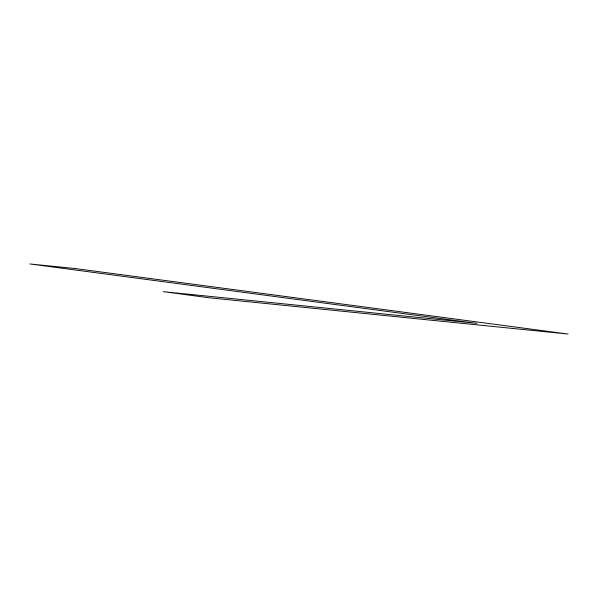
<?xml version="1.0" encoding="UTF-8"?>
<svg xmlns="http://www.w3.org/2000/svg" width="598" height="598" viewBox="0 0 598 598"><rect width="100%" height="100%" fill="white"/><g stroke="black" fill="none" stroke-linecap="round" stroke-linejoin="round"><path stroke-width="0.9" d="M74.735 268.487L29.9 263.957L477.017 323.369L163.194 291.667L209.45 297.811L568.1 334.043L74.735 268.487"/></g></svg>
